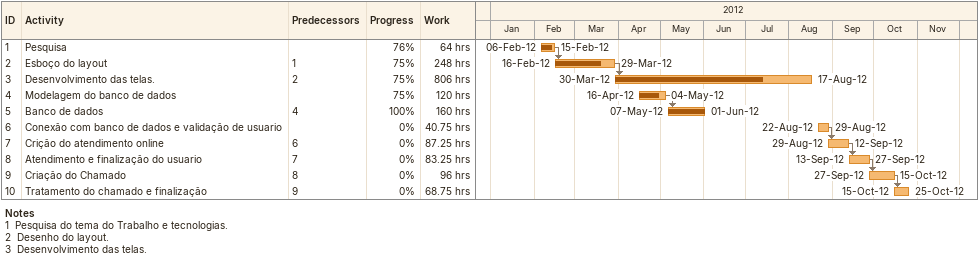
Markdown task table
| ID | Task | Start | Finish | Predecessors | % complete | Work (h) |
|---|---|---|---|---|---|---|
| 1 | Pesquisa | 2012-02-06 | 2012-02-15 |  | 76 | 64 |
| 2 | Esboço do layout | 2012-02-16 | 2012-03-29 | 1 | 75 | 248 |
| 3 | Desenvolvimento das telas. | 2012-03-30 | 2012-08-17 | 2 | 75 | 806 |
| 4 | Modelagem do banco de dados | 2012-04-16 | 2012-05-04 |  | 75 | 120 |
| 5 | Banco de dados | 2012-05-07 | 2012-06-01 | 4 | 100 | 160 |
| 6 | Conexão com banco de dados e validação de usuario | 2012-08-22 | 2012-08-29 |  | 0 | 40.75 |
| 7 | Crição do atendimento online | 2012-08-29 | 2012-09-12 | 6 | 0 | 87.25 |
| 8 | Atendimento e finalização do usuario | 2012-09-13 | 2012-09-27 | 7 | 0 | 83.25 |
| 9 | Criação do Chamado | 2012-09-27 | 2012-10-15 | 8 | 0 | 96 |
| 10 | Tratamento do chamado e finalização | 2012-10-15 | 2012-10-25 | 9 | 0 | 68.75 |

Notes
- 1: Pesquisa do tema do Trabalho e tecnologias.
- 2: Desenho do layout.
- 3: Desenvolvimento das telas.
